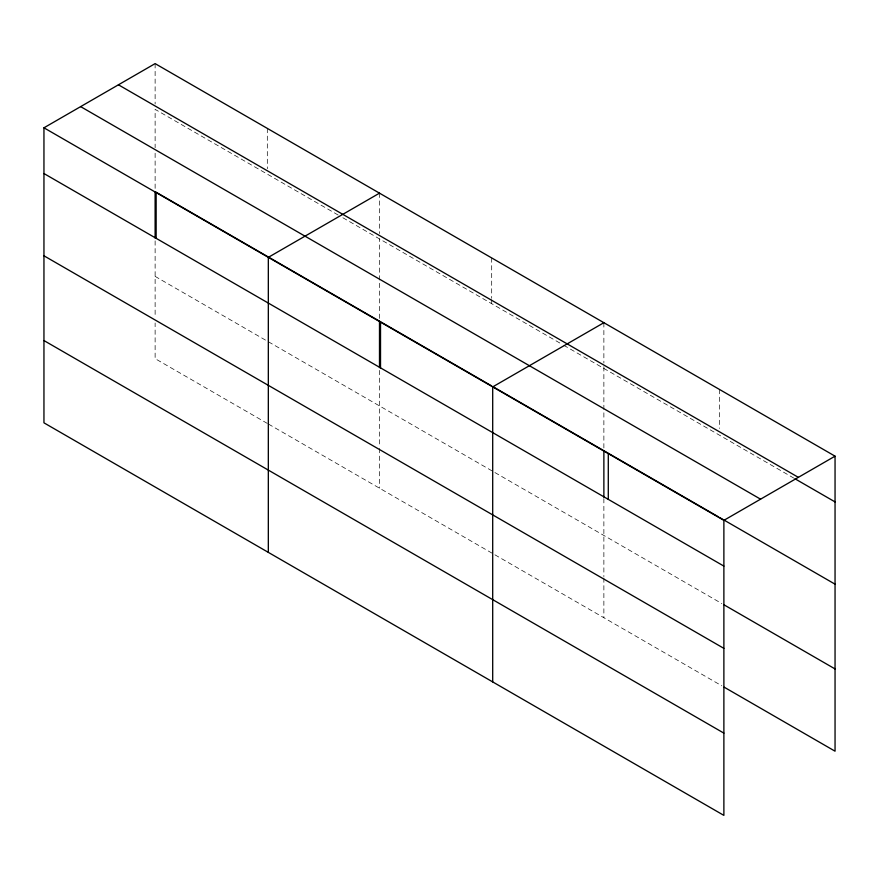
<?xml version="1.0" encoding="UTF-8"?>
<svg xmlns="http://www.w3.org/2000/svg" width="879" height="879" viewBox="0 0 879 879"><rect width="100%" height="100%" fill="white"/><g stroke="black" fill="none" stroke-linecap="round" stroke-linejoin="round"><path stroke-width="0.66" stroke-dasharray="4.39 3.3" d="M379.497 318.418L379.497 281.401M379.497 280.027L379.497 238.901M603.873 447.96L603.873 410.943M603.873 409.57L603.873 364.4M338.162 215.036L155.122 109.359L155.122 147.749M342.887 217.761L562.538 344.579M563.725 345.26L793.77 478.077M155.122 276.38L267.315 341.151M268.491 341.832L721.824 603.554M267.315 423.414L155.122 358.643L155.122 322.989M268.491 424.096L721.824 685.818M719.461 389.441L719.461 428.447M603.873 322.703L603.873 363.06M603.873 498.547L603.873 576.591M603.873 577.964L603.873 617.728M491.691 257.932L491.691 298.289M491.691 299.629L491.691 303.673M379.497 193.16L379.497 233.517M379.497 370.378L379.497 447.048M379.497 448.422L379.497 488.186M267.315 128.389L267.315 168.746M155.122 63.618L155.122 103.975M155.122 153.232L155.122 190.249M155.122 240.835L155.122 317.506"/><path stroke-width="1.32" d="M723.878 648.361L723.878 520.357L43.95 127.807L43.95 422.832L723.878 815.382L723.878 648.361L43.95 255.8M724.175 687.18L835.05 751.193L835.05 456.168L155.122 63.618L43.95 127.807M379.497 193.16L268.326 257.349L268.326 552.375M603.873 322.703L492.701 386.892L492.701 681.906M723.878 520.357L835.05 456.168M118.434 84.802L798.363 477.352M794.946 478.758L835.05 501.909M80.637 106.623L760.566 499.173M491.691 385.936L155.122 191.622L155.122 238.099M492.866 386.617L718.286 516.753M719.461 517.434L835.05 584.172M43.95 173.537L723.878 566.098M724.175 604.917L835.05 668.93M43.95 340.558L723.878 733.119M608.29 453.619L608.29 499.36M603.873 450.707L603.873 497.184M380.519 322.121L380.519 367.851M379.497 321.165L379.497 367.642M156.143 192.578L156.143 238.308"/></g></svg>
